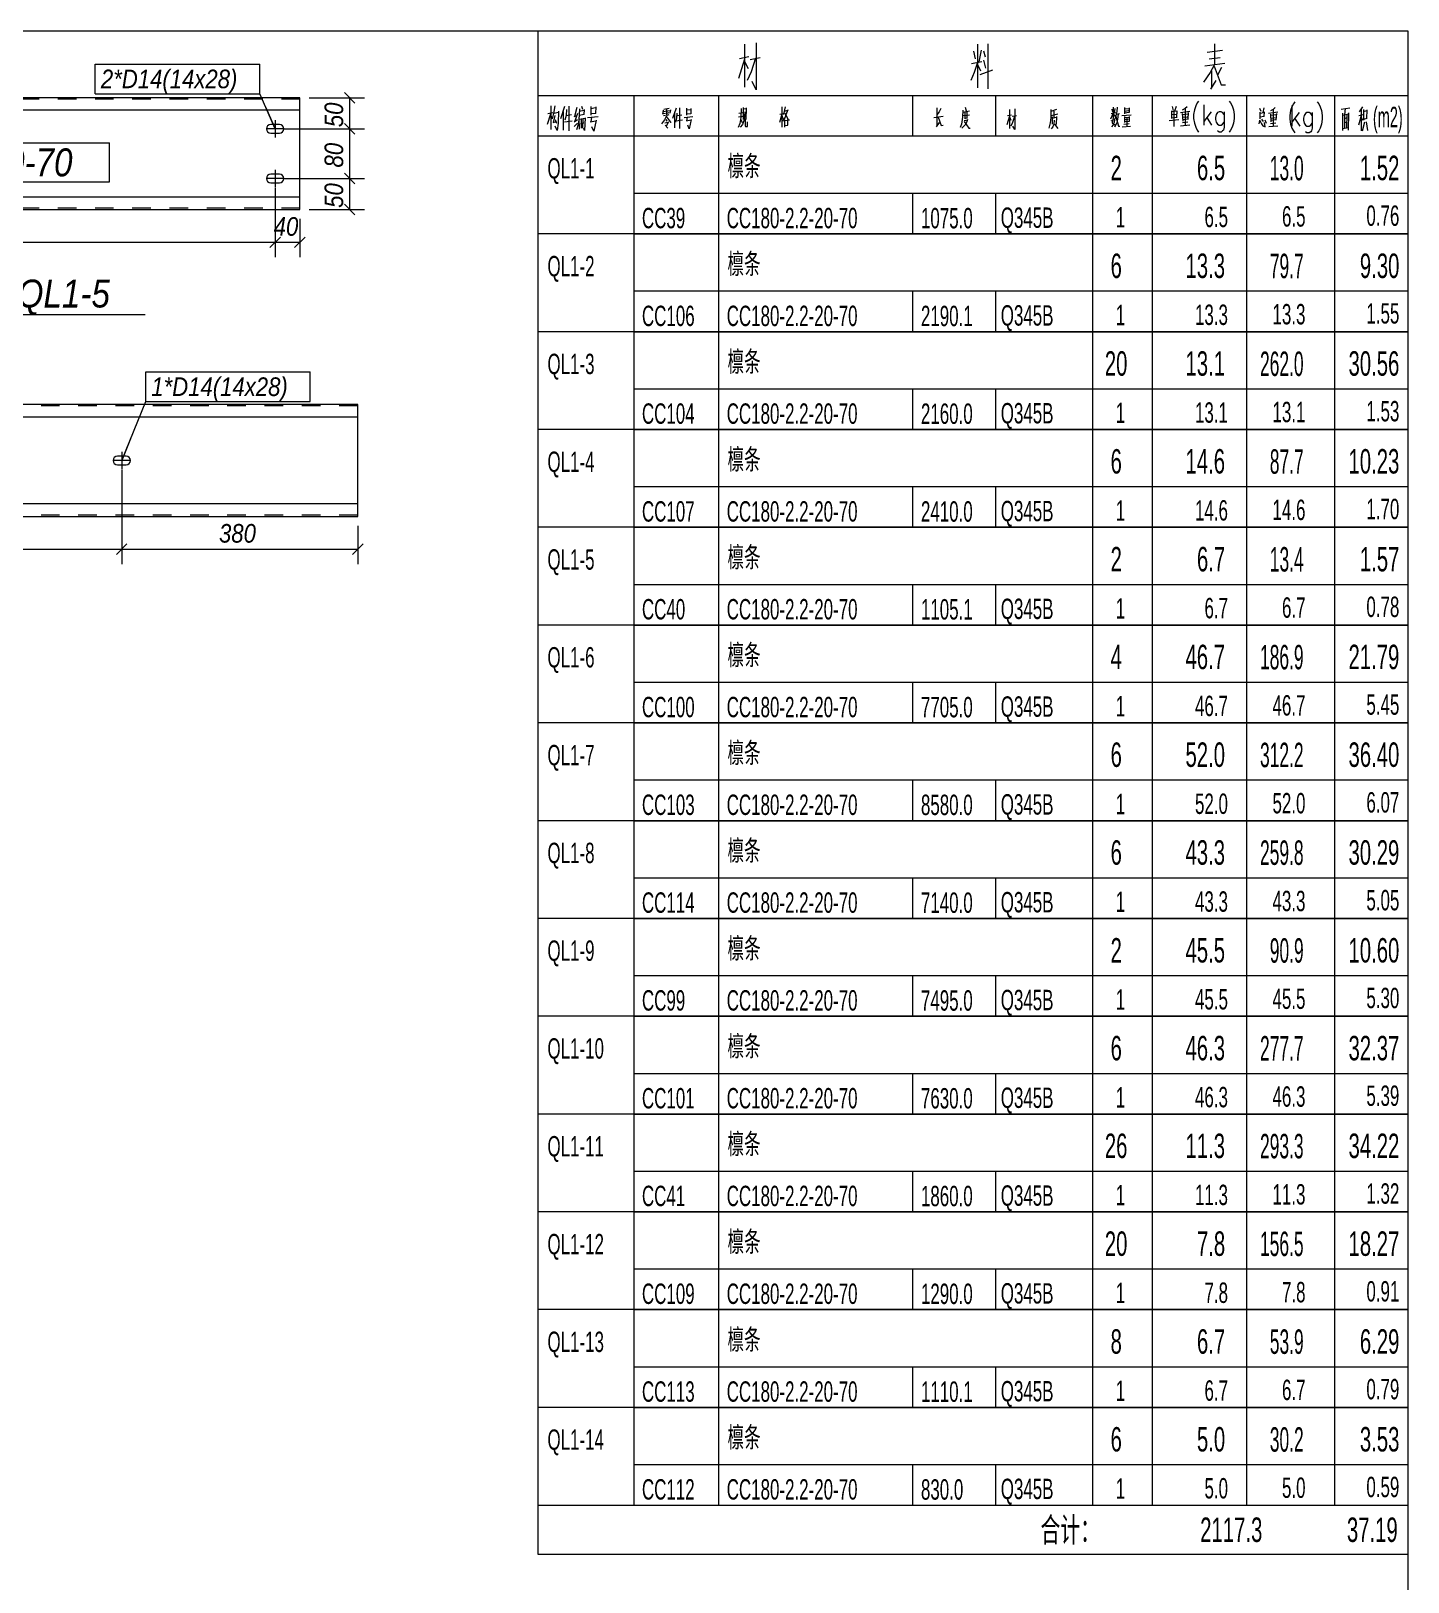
# Model space of a CAD drawing. Header units: millimetres. Extents: x 181 to 4047, y 165 to 2266.
# Drawn here: x 1397.3 to 1545.1, y 773.8 to 940.3 of the extents above; entities that cross this region are included whole.
import ezdxf

# ---------------------------------------------------------------- set-up
doc = ezdxf.new("R2010")
doc.units = ezdxf.units.MM
doc.linetypes.add('XKITLINE00', pattern=[0])
doc.linetypes.add('XKITLINE02', pattern=[4, 2, -2])
for name, color, linetype, lineweight in [('Bolt', 7, 'Continuous', 0), ('BoltMark', 3, 'Continuous', 0), ('DrawingSheet', 5, 'Continuous', 0), ('OtherObjectType', 1, 'Continuous', 0), ('Part', 2, 'Continuous', 0), ('PartMark', 3, 'Continuous', 0), ('Z-DIMENSIONS', 1, 'Continuous', 0)]:
    doc.layers.add(name, color=color, linetype=linetype, lineweight=lineweight)
doc.styles.add('Arial Italic', font='ariali.ttf')
doc.styles.add('宋体', font='arial.ttf')

msp = doc.modelspace()

# ---------------------------------------------------------------- linework, layer by layer
at = {"layer": 'Bolt', "color": 3, "linetype": 'XKITLINE00', "lineweight": 0}
for p, q in [((1423.47, 930.71), (1423.47, 928.85)), ((1422.57, 929.96), (1422.54, 929.78)), ((1422.54, 929.78), (1422.54, 929.78)), ((1422.54, 929.78), (1422.57, 929.6)), ((1424.4, 929.78), (1422.54, 929.78)), ((1422.67, 930.11), (1422.57, 929.96)), ((1422.57, 929.6), (1422.67, 929.45)), ((1422.83, 930.21), (1422.67, 930.11)), ((1422.67, 929.45), (1422.83, 929.35)), ((1423, 930.25), (1422.83, 930.21)), ((1422.83, 929.35), (1423, 929.31)), ((1423.94, 930.25), (1423, 930.25)), ((1423, 929.31), (1423.94, 929.31)), ((1424.12, 930.21), (1423.94, 930.25)), ((1423.94, 929.31), (1424.12, 929.35)), ((1424.27, 930.11), (1424.12, 930.21)), ((1424.12, 929.35), (1424.27, 929.45)), ((1424.37, 929.96), (1424.27, 930.11)), ((1424.27, 929.45), (1424.37, 929.6)), ((1424.4, 929.78), (1424.37, 929.96)), ((1424.37, 929.6), (1424.4, 929.78)), ((1424.4, 929.78), (1424.4, 929.78)), ((1422.57, 924.62), (1422.54, 924.45)), ((1422.54, 924.45), (1422.54, 924.45)), ((1422.54, 924.45), (1422.57, 924.27)), ((1424.4, 924.45), (1422.54, 924.45)), ((1422.67, 924.78), (1422.57, 924.62)), ((1422.57, 924.27), (1422.67, 924.12)), ((1422.83, 924.88), (1422.67, 924.78)), ((1422.67, 924.12), (1422.83, 924.02)), ((1423, 924.91), (1422.83, 924.88)), ((1422.83, 924.02), (1423, 923.98)), ((1423.94, 924.91), (1423, 924.91)), ((1423.47, 925.38), (1423.47, 923.51)), ((1424.12, 924.88), (1423.94, 924.91)), ((1423.94, 923.98), (1424.12, 924.02)), ((1424.27, 924.78), (1424.12, 924.88)), ((1424.12, 924.02), (1424.27, 924.12)), ((1424.37, 924.62), (1424.27, 924.78)), ((1424.27, 924.12), (1424.37, 924.27)), ((1424.4, 924.45), (1424.37, 924.62)), ((1424.37, 924.27), (1424.4, 924.45)), ((1424.4, 924.45), (1424.4, 924.45)), ((1423, 923.98), (1423.94, 923.98)), ((1406.11, 894.35), (1406.07, 894.18)), ((1406.07, 894.18), (1406.07, 894.18)), ((1406.07, 894.18), (1406.11, 894)), ((1407.94, 894.18), (1406.07, 894.18)), ((1406.21, 894.51), (1406.11, 894.35)), ((1406.36, 894.61), (1406.21, 894.51)), ((1406.54, 894.64), (1406.36, 894.61)), ((1407.47, 894.64), (1406.54, 894.64)), ((1407.01, 895.11), (1407.01, 893.24)), ((1407.65, 894.61), (1407.47, 894.64)), ((1407.8, 894.51), (1407.65, 894.61)), ((1407.91, 894.35), (1407.8, 894.51)), ((1407.94, 894.18), (1407.91, 894.35)), ((1407.91, 894), (1407.94, 894.18)), ((1407.94, 894.18), (1407.94, 894.18)), ((1406.11, 894), (1406.21, 893.85)), ((1406.21, 893.85), (1406.36, 893.74)), ((1406.36, 893.74), (1406.54, 893.71)), ((1406.54, 893.71), (1407.47, 893.71)), ((1407.47, 893.71), (1407.65, 893.74)), ((1407.65, 893.74), (1407.8, 893.85)), ((1407.8, 893.85), (1407.91, 894))]:
    msp.add_line(p, q, dxfattribs=at)
at = {"layer": 'BoltMark', "color": 3, "linetype": 'XKITLINE00', "lineweight": 0}
for p, q in [((1404.17, 936.74), (1421.82, 936.74)), ((1404.17, 933.54), (1404.17, 936.74)), ((1421.82, 933.54), (1421.82, 936.74)), ((1404.17, 933.54), (1421.82, 933.54)), ((1423.47, 929.78), (1421.82, 933.54)), ((1422.47, 932.07), (1423.47, 929.78)), ((1409.58, 903.7), (1427.24, 903.7)), ((1409.58, 900.5), (1409.58, 903.7)), ((1427.24, 900.5), (1427.24, 903.7)), ((1407.01, 894.18), (1409.58, 900.5)), ((1409.58, 900.5), (1427.24, 900.5)), ((1407.95, 896.49), (1407.01, 894.18))]:
    msp.add_line(p, q, dxfattribs=at)
at = {"layer": 'DrawingSheet', "color": 5, "linetype": 'XKITLINE00', "lineweight": 0}
for p, q in [((1545.09, 940.28), (1119.35, 940.28)), ((1545.09, 641.39), (1545.09, 940.28))]:
    msp.add_line(p, q, dxfattribs=at)
at = {"layer": 'OtherObjectType', "color": 6, "linetype": 'XKITLINE00', "lineweight": 0}
for p, q in [((1451.66, 940.28), (1451.66, 929)), ((1451.66, 933.37), (1545.09, 933.37)), ((1461.98, 933.37), (1461.98, 929)), ((1471.08, 933.37), (1471.08, 929)), ((1491.9, 933.37), (1491.9, 929)), ((1500.82, 933.37), (1500.82, 929)), ((1511.23, 933.37), (1511.23, 929)), ((1517.62, 933.37), (1517.62, 929)), ((1527.76, 933.37), (1527.76, 929)), ((1537.21, 933.37), (1537.21, 929)), ((1451.66, 929), (1451.66, 922.87)), ((1545.09, 929), (1451.66, 929)), ((1461.98, 929), (1461.98, 922.87)), ((1471.08, 929), (1471.08, 922.87)), ((1511.23, 929), (1511.23, 922.87)), ((1517.62, 929), (1517.62, 922.87)), ((1527.76, 929), (1527.76, 922.87)), ((1537.21, 929), (1537.21, 922.87)), ((1451.66, 922.87), (1451.66, 918.5)), ((1461.98, 922.87), (1461.98, 918.5)), ((1461.98, 922.87), (1545.09, 922.87)), ((1471.08, 922.87), (1471.08, 918.5)), ((1491.9, 922.87), (1491.9, 918.5)), ((1500.82, 922.87), (1500.82, 918.5)), ((1511.23, 922.87), (1511.23, 918.5)), ((1517.62, 922.87), (1517.62, 918.5)), ((1527.76, 922.87), (1527.76, 918.5)), ((1537.21, 922.87), (1537.21, 918.5)), ((1451.66, 918.5), (1451.66, 912.38)), ((1545.09, 918.5), (1451.66, 918.5)), ((1461.98, 918.5), (1545.09, 918.5)), ((1461.98, 918.5), (1461.98, 912.38)), ((1471.08, 918.5), (1471.08, 912.38)), ((1511.23, 918.5), (1511.23, 912.38)), ((1517.62, 918.5), (1517.62, 912.38)), ((1527.76, 918.5), (1527.76, 912.38)), ((1537.21, 918.5), (1537.21, 912.38)), ((1451.66, 912.38), (1451.66, 908)), ((1461.98, 912.38), (1461.98, 908)), ((1461.98, 912.38), (1545.09, 912.38)), ((1471.08, 912.38), (1471.08, 908)), ((1491.9, 912.38), (1491.9, 908)), ((1500.82, 912.38), (1500.82, 908)), ((1511.23, 912.38), (1511.23, 908)), ((1517.62, 912.38), (1517.62, 908)), ((1527.76, 912.38), (1527.76, 908)), ((1537.21, 912.38), (1537.21, 908)), ((1377.96, 909.85), (1409.53, 909.85)), ((1451.66, 908), (1451.66, 901.88)), ((1545.09, 908), (1451.66, 908)), ((1461.98, 908), (1545.09, 908)), ((1461.98, 908), (1461.98, 901.88)), ((1471.08, 908), (1471.08, 901.88)), ((1511.23, 908), (1511.23, 901.88)), ((1517.62, 908), (1517.62, 901.88)), ((1527.76, 908), (1527.76, 901.88)), ((1537.21, 908), (1537.21, 901.88)), ((1451.66, 901.88), (1451.66, 897.5)), ((1461.98, 901.88), (1461.98, 897.5)), ((1461.98, 901.88), (1545.09, 901.88)), ((1471.08, 901.88), (1471.08, 897.5)), ((1491.9, 901.88), (1491.9, 897.5)), ((1500.82, 901.88), (1500.82, 897.5)), ((1511.23, 901.88), (1511.23, 897.5)), ((1517.62, 901.88), (1517.62, 897.5)), ((1527.76, 901.88), (1527.76, 897.5)), ((1537.21, 901.88), (1537.21, 897.5)), ((1451.66, 897.5), (1451.66, 891.38)), ((1545.09, 897.5), (1451.66, 897.5)), ((1461.98, 897.5), (1545.09, 897.5)), ((1461.98, 897.5), (1461.98, 891.38)), ((1471.08, 897.5), (1471.08, 891.38)), ((1511.23, 897.5), (1511.23, 891.38)), ((1517.62, 897.5), (1517.62, 891.38)), ((1527.76, 897.5), (1527.76, 891.38)), ((1537.21, 897.5), (1537.21, 891.38)), ((1451.66, 891.38), (1451.66, 887.01)), ((1461.98, 891.38), (1461.98, 887.01)), ((1461.98, 891.38), (1545.09, 891.38)), ((1471.08, 891.38), (1471.08, 887.01)), ((1491.9, 891.38), (1491.9, 887.01)), ((1500.82, 891.38), (1500.82, 887.01)), ((1511.23, 891.38), (1511.23, 887.01)), ((1517.62, 891.38), (1517.62, 887.01)), ((1527.76, 891.38), (1527.76, 887.01)), ((1537.21, 891.38), (1537.21, 887.01)), ((1451.66, 887.01), (1451.66, 880.88)), ((1545.09, 887.01), (1451.66, 887.01)), ((1461.98, 887.01), (1545.09, 887.01)), ((1461.98, 887.01), (1461.98, 880.88)), ((1471.08, 887.01), (1471.08, 880.88)), ((1511.23, 887.01), (1511.23, 880.88)), ((1517.62, 887.01), (1517.62, 880.88)), ((1527.76, 887.01), (1527.76, 880.88)), ((1537.21, 887.01), (1537.21, 880.88)), ((1451.66, 880.88), (1451.66, 876.51)), ((1461.98, 880.88), (1461.98, 876.51)), ((1461.98, 880.88), (1545.09, 880.88)), ((1471.08, 880.88), (1471.08, 876.51)), ((1491.9, 880.88), (1491.9, 876.51)), ((1500.82, 880.88), (1500.82, 876.51)), ((1511.23, 880.88), (1511.23, 876.51)), ((1517.62, 880.88), (1517.62, 876.51)), ((1527.76, 880.88), (1527.76, 876.51)), ((1537.21, 880.88), (1537.21, 876.51)), ((1451.66, 876.51), (1451.66, 870.38)), ((1545.09, 876.51), (1451.66, 876.51)), ((1461.98, 876.51), (1545.09, 876.51)), ((1461.98, 876.51), (1461.98, 870.38)), ((1471.08, 876.51), (1471.08, 870.38)), ((1511.23, 876.51), (1511.23, 870.38)), ((1517.62, 876.51), (1517.62, 870.38)), ((1527.76, 876.51), (1527.76, 870.38)), ((1537.21, 876.51), (1537.21, 870.38)), ((1451.66, 870.38), (1451.66, 866.01)), ((1461.98, 870.38), (1461.98, 866.01)), ((1461.98, 870.38), (1545.09, 870.38)), ((1471.08, 870.38), (1471.08, 866.01)), ((1491.9, 870.38), (1491.9, 866.01)), ((1500.82, 870.38), (1500.82, 866.01)), ((1511.23, 870.38), (1511.23, 866.01)), ((1517.62, 870.38), (1517.62, 866.01)), ((1527.76, 870.38), (1527.76, 866.01)), ((1537.21, 870.38), (1537.21, 866.01)), ((1451.66, 866.01), (1451.66, 859.89)), ((1545.09, 866.01), (1451.66, 866.01)), ((1461.98, 866.01), (1545.09, 866.01)), ((1461.98, 866.01), (1461.98, 859.89)), ((1471.08, 866.01), (1471.08, 859.89)), ((1511.23, 866.01), (1511.23, 859.89)), ((1517.62, 866.01), (1517.62, 859.89)), ((1527.76, 866.01), (1527.76, 859.89)), ((1537.21, 866.01), (1537.21, 859.89)), ((1451.66, 859.89), (1451.66, 855.51)), ((1461.98, 859.89), (1461.98, 855.51)), ((1461.98, 859.89), (1545.09, 859.89)), ((1471.08, 859.89), (1471.08, 855.51)), ((1491.9, 859.89), (1491.9, 855.51)), ((1500.82, 859.89), (1500.82, 855.51)), ((1511.23, 859.89), (1511.23, 855.51)), ((1517.62, 859.89), (1517.62, 855.51)), ((1527.76, 859.89), (1527.76, 855.51)), ((1537.21, 859.89), (1537.21, 855.51)), ((1451.66, 855.51), (1451.66, 849.39)), ((1545.09, 855.51), (1451.66, 855.51)), ((1461.98, 855.51), (1545.09, 855.51)), ((1461.98, 855.51), (1461.98, 849.39)), ((1471.08, 855.51), (1471.08, 849.39)), ((1511.23, 855.51), (1511.23, 849.39)), ((1517.62, 855.51), (1517.62, 849.39)), ((1527.76, 855.51), (1527.76, 849.39)), ((1537.21, 855.51), (1537.21, 849.39)), ((1451.66, 849.39), (1451.66, 845.02)), ((1461.98, 849.39), (1461.98, 845.02)), ((1461.98, 849.39), (1545.09, 849.39)), ((1471.08, 849.39), (1471.08, 845.02)), ((1491.9, 849.39), (1491.9, 845.02)), ((1500.82, 849.39), (1500.82, 845.02)), ((1511.23, 849.39), (1511.23, 845.02)), ((1517.62, 849.39), (1517.62, 845.02)), ((1527.76, 849.39), (1527.76, 845.02)), ((1537.21, 849.39), (1537.21, 845.02)), ((1451.66, 845.02), (1451.66, 838.89)), ((1545.09, 845.02), (1451.66, 845.02)), ((1461.98, 845.02), (1545.09, 845.02)), ((1461.98, 845.02), (1461.98, 838.89)), ((1471.08, 845.02), (1471.08, 838.89)), ((1511.23, 845.02), (1511.23, 838.89)), ((1517.62, 845.02), (1517.62, 838.89)), ((1527.76, 845.02), (1527.76, 838.89)), ((1537.21, 845.02), (1537.21, 838.89)), ((1451.66, 838.89), (1451.66, 834.52)), ((1461.98, 838.89), (1461.98, 834.52)), ((1461.98, 838.89), (1545.09, 838.89)), ((1471.08, 838.89), (1471.08, 834.52)), ((1491.9, 838.89), (1491.9, 834.52)), ((1500.82, 838.89), (1500.82, 834.52)), ((1511.23, 838.89), (1511.23, 834.52)), ((1517.62, 838.89), (1517.62, 834.52)), ((1527.76, 838.89), (1527.76, 834.52)), ((1537.21, 838.89), (1537.21, 834.52)), ((1451.66, 834.52), (1451.66, 828.39)), ((1545.09, 834.52), (1451.66, 834.52)), ((1461.98, 834.52), (1545.09, 834.52)), ((1461.98, 834.52), (1461.98, 828.39)), ((1471.08, 834.52), (1471.08, 828.39)), ((1511.23, 834.52), (1511.23, 828.39)), ((1517.62, 834.52), (1517.62, 828.39)), ((1527.76, 834.52), (1527.76, 828.39)), ((1537.21, 834.52), (1537.21, 828.39)), ((1451.66, 828.39), (1451.66, 824.02)), ((1461.98, 828.39), (1461.98, 824.02)), ((1461.98, 828.39), (1545.09, 828.39)), ((1471.08, 828.39), (1471.08, 824.02)), ((1491.9, 828.39), (1491.9, 824.02)), ((1500.82, 828.39), (1500.82, 824.02)), ((1511.23, 828.39), (1511.23, 824.02)), ((1517.62, 828.39), (1517.62, 824.02)), ((1527.76, 828.39), (1527.76, 824.02)), ((1537.21, 828.39), (1537.21, 824.02)), ((1451.66, 824.02), (1451.66, 817.9)), ((1545.09, 824.02), (1451.66, 824.02)), ((1461.98, 824.02), (1545.09, 824.02)), ((1461.98, 824.02), (1461.98, 817.9)), ((1471.08, 824.02), (1471.08, 817.9)), ((1511.23, 824.02), (1511.23, 817.9)), ((1517.62, 824.02), (1517.62, 817.9)), ((1527.76, 824.02), (1527.76, 817.9)), ((1537.21, 824.02), (1537.21, 817.9)), ((1451.66, 817.9), (1451.66, 813.52)), ((1461.98, 817.9), (1461.98, 813.52)), ((1461.98, 817.9), (1545.09, 817.9)), ((1471.08, 817.9), (1471.08, 813.52)), ((1491.9, 817.9), (1491.9, 813.52)), ((1500.82, 817.9), (1500.82, 813.52)), ((1511.23, 817.9), (1511.23, 813.52)), ((1517.62, 817.9), (1517.62, 813.52)), ((1527.76, 817.9), (1527.76, 813.52)), ((1537.21, 817.9), (1537.21, 813.52)), ((1451.66, 813.52), (1451.66, 807.4)), ((1545.09, 813.52), (1451.66, 813.52)), ((1461.98, 813.52), (1545.09, 813.52)), ((1461.98, 813.52), (1461.98, 807.4)), ((1471.08, 813.52), (1471.08, 807.4)), ((1511.23, 813.52), (1511.23, 807.4)), ((1517.62, 813.52), (1517.62, 807.4)), ((1527.76, 813.52), (1527.76, 807.4)), ((1537.21, 813.52), (1537.21, 807.4)), ((1451.66, 807.4), (1451.66, 803.03)), ((1461.98, 807.4), (1461.98, 803.03)), ((1461.98, 807.4), (1545.09, 807.4)), ((1471.08, 807.4), (1471.08, 803.03)), ((1491.9, 807.4), (1491.9, 803.03)), ((1500.82, 807.4), (1500.82, 803.03)), ((1511.23, 807.4), (1511.23, 803.03)), ((1517.62, 807.4), (1517.62, 803.03)), ((1527.76, 807.4), (1527.76, 803.03)), ((1537.21, 807.4), (1537.21, 803.03)), ((1451.66, 803.03), (1451.66, 796.9)), ((1545.09, 803.03), (1451.66, 803.03)), ((1461.98, 803.03), (1545.09, 803.03)), ((1461.98, 803.03), (1461.98, 796.9)), ((1471.08, 803.03), (1471.08, 796.9)), ((1511.23, 803.03), (1511.23, 796.9)), ((1517.62, 803.03), (1517.62, 796.9)), ((1527.76, 803.03), (1527.76, 796.9)), ((1537.21, 803.03), (1537.21, 796.9)), ((1451.66, 796.9), (1451.66, 792.53)), ((1461.98, 796.9), (1461.98, 792.53)), ((1461.98, 796.9), (1545.09, 796.9)), ((1471.08, 796.9), (1471.08, 792.53)), ((1491.9, 796.9), (1491.9, 792.53)), ((1500.82, 796.9), (1500.82, 792.53)), ((1511.23, 796.9), (1511.23, 792.53)), ((1517.62, 796.9), (1517.62, 792.53)), ((1527.76, 796.9), (1527.76, 792.53)), ((1537.21, 796.9), (1537.21, 792.53)), ((1451.66, 792.53), (1451.66, 786.4)), ((1545.09, 792.53), (1451.66, 792.53)), ((1461.98, 792.53), (1545.09, 792.53)), ((1461.98, 792.53), (1461.98, 786.4)), ((1471.08, 792.53), (1471.08, 786.4)), ((1511.23, 792.53), (1511.23, 786.4)), ((1517.62, 792.53), (1517.62, 786.4)), ((1527.76, 792.53), (1527.76, 786.4)), ((1537.21, 792.53), (1537.21, 786.4)), ((1451.66, 786.4), (1451.66, 782.03)), ((1461.98, 786.4), (1461.98, 782.03)), ((1461.98, 786.4), (1545.09, 786.4)), ((1471.08, 786.4), (1471.08, 782.03)), ((1491.9, 786.4), (1491.9, 782.03)), ((1500.82, 786.4), (1500.82, 782.03)), ((1511.23, 786.4), (1511.23, 782.03)), ((1517.62, 786.4), (1517.62, 782.03)), ((1527.76, 786.4), (1527.76, 782.03)), ((1537.21, 786.4), (1537.21, 782.03)), ((1451.66, 782.03), (1451.66, 776.78)), ((1451.66, 782.03), (1545.09, 782.03)), ((1461.98, 782.03), (1545.09, 782.03)), ((1451.66, 776.78), (1545.09, 776.78))]:
    msp.add_line(p, q, dxfattribs=at)
at = {"layer": 'OtherObjectType', "color": 2, "linetype": 'XKITLINE00', "lineweight": 0}
for p, q in [((1475.13, 939.02), (1475.13, 933.98)), ((1474.34, 937.52), (1473.33, 937.28)), ((1473.9, 934.26), (1473.9, 938.87)), ((1474.47, 937.24), (1475.53, 937.45)), ((1475.04, 937.35), (1474.56, 935.89)), ((1498.45, 938.11), (1498.62, 937.28)), ((1498.89, 938.87), (1498.89, 934.19)), ((1499.25, 938.22), (1499.02, 936.97)), ((1499.5, 938.15), (1499.7, 937.52)), ((1500.03, 934.09), (1500.03, 938.91)), ((1523.54, 938), (1525.17, 938.22)), ((1523.76, 937.28), (1524.94, 937.45)), ((1524.33, 938.91), (1524.33, 936.69)), ((1473.26, 935.23), (1473.9, 937.28)), ((1474.28, 936.21), (1473.9, 936.97)), ((1474.56, 935.89), (1474.15, 934.96)), ((1498.53, 935.82), (1498.15, 934.96)), ((1498.23, 936.8), (1499.34, 937.01)), ((1498.89, 936.9), (1498.53, 935.82)), ((1498.89, 936.69), (1499.21, 935.99)), ((1499.17, 935.61), (1500.52, 936.1)), ((1499.5, 937.14), (1499.74, 936.31)), ((1523.84, 935.82), (1523.14, 934.79)), ((1525.43, 936.8), (1523.27, 936.52)), ((1524.28, 936.63), (1523.84, 935.82)), ((1524.01, 935.99), (1524.01, 934.15)), ((1524.28, 936.52), (1525.03, 934.51)), ((1525.05, 936.37), (1524.64, 935.55)), ((1475.13, 933.98), (1474.68, 934.85)), ((1523.92, 934.03), (1524.5, 934.96)), ((1525.03, 934.51), (1525.51, 934.51))]:
    msp.add_line(p, q, dxfattribs=at)
at = {"layer": 'OtherObjectType', "color": 4, "linetype": 'XKITLINE00', "lineweight": 0}
for p, q in [((1522.46, 932.57), (1522.3, 932.24)), ((1522.61, 932.76), (1522.46, 932.57)), ((1523.16, 932.35), (1523.16, 930.17)), ((1525.89, 932.76), (1526.04, 932.57)), ((1526.04, 932.57), (1526.2, 932.24)), ((1532.79, 932.48), (1532.62, 932.15)), ((1532.95, 932.68), (1532.79, 932.48)), ((1535.34, 932.68), (1535.5, 932.48)), ((1535.5, 932.48), (1535.65, 932.15)), ((1452.71, 930.28), (1453.06, 931.38)), ((1453.3, 931.5), (1452.75, 931.38)), ((1453.06, 932.24), (1453.06, 929.7)), ((1453.06, 931.14), (1453.23, 930.92)), ((1453.26, 930.86), (1453.4, 931.44)), ((1453.36, 930.45), (1453.55, 931.2)), ((1453.4, 931.44), (1453.54, 932.24)), ((1453.4, 931.47), (1453.91, 931.58)), ((1453.72, 930.34), (1453.58, 930.73)), ((1453.91, 931.69), (1453.84, 930.4)), ((1454.55, 932.19), (1454.1, 930.86)), ((1454.39, 931.64), (1454.39, 929.63)), ((1454.71, 931.23), (1454.57, 930.71)), ((1454.77, 931.84), (1454.71, 931.23)), ((1454.72, 931.23), (1455.29, 931.31)), ((1454.99, 932.22), (1454.99, 929.55)), ((1455.57, 931.09), (1455.85, 931.23)), ((1455.94, 930.73), (1455.57, 930.51)), ((1455.85, 932.08), (1455.61, 931.12)), ((1455.94, 931.44), (1455.61, 930.54)), ((1456.09, 930.73), (1456.01, 930.23)), ((1456.14, 931.93), (1456.09, 930.73)), ((1456.66, 931.31), (1456.11, 931.23)), ((1456.14, 929.73), (1456.11, 930.97)), ((1456.14, 931.69), (1456.63, 931.78)), ((1456.14, 930.83), (1456.71, 930.92)), ((1456.33, 930.83), (1456.33, 929.87)), ((1456.35, 932.22), (1456.47, 931.88)), ((1456.5, 929.87), (1456.53, 930.89)), ((1456.66, 931.84), (1456.61, 931.31)), ((1456.74, 930.97), (1456.7, 929.61)), ((1457.02, 931), (1458.15, 931.12)), ((1457.35, 932.19), (1457.35, 931.26)), ((1457.35, 931.96), (1457.87, 932.06)), ((1457.91, 931.44), (1457.35, 931.38)), ((1457.43, 931.03), (1457.35, 930.54)), ((1457.93, 930.71), (1457.67, 929.52)), ((1457.91, 932.13), (1457.87, 931.44)), ((1465.26, 930.73), (1464.95, 930.33)), ((1465.12, 931.79), (1465.05, 931.34)), ((1465.11, 931.65), (1465.88, 931.76)), ((1465.18, 931.42), (1465.38, 931.48)), ((1465.18, 931.21), (1465.38, 931.25)), ((1465.19, 931.89), (1465.77, 931.99)), ((1465.5, 931.17), (1465.26, 930.73)), ((1465.4, 930.8), (1465.52, 930.59)), ((1465.48, 931.91), (1465.48, 931.24)), ((1465.48, 931.08), (1465.91, 930.49)), ((1465.57, 931.48), (1465.77, 931.52)), ((1465.57, 931.25), (1465.77, 931.31)), ((1465.9, 931.83), (1465.83, 931.48)), ((1466.51, 932), (1466.14, 930.9)), ((1466.36, 931.55), (1466.36, 929.88)), ((1466.55, 930.95), (1466.45, 930.51)), ((1466.49, 930.63), (1467.2, 930.73)), ((1466.6, 931.45), (1466.55, 930.95)), ((1466.66, 931.21), (1467.13, 931.28)), ((1466.87, 932.03), (1466.87, 929.81)), ((1467.38, 931.01), (1468.31, 931.11)), ((1468.11, 930.7), (1467.62, 930.6)), ((1467.65, 932), (1467.65, 931.24)), ((1467.65, 931.82), (1468.1, 931.86)), ((1468.11, 931.38), (1467.65, 931.34)), ((1467.72, 931.04), (1467.65, 930.63)), ((1468.14, 930.77), (1467.92, 929.78)), ((1468.11, 931.96), (1468.09, 931.38)), ((1473.66, 931.12), (1473.2, 931.03)), ((1473.25, 931.45), (1473.63, 931.53)), ((1473.46, 931.01), (1473.35, 930.37)), ((1473.43, 930.86), (1473.61, 930.45)), ((1473.5, 931.95), (1473.46, 931.01)), ((1473.81, 930.73), (1473.63, 930.23)), ((1473.73, 932.06), (1473.73, 930.78)), ((1474.08, 931.93), (1473.73, 931.89)), ((1473.91, 931.61), (1473.81, 930.73)), ((1473.92, 930.9), (1473.92, 930.13)), ((1474.05, 930.78), (1474.08, 932.03)), ((1477.86, 931.34), (1477.61, 930.47)), ((1477.65, 931.34), (1478.02, 931.44)), ((1477.86, 932.13), (1477.86, 929.99)), ((1477.86, 932.06), (1477.86, 929.96)), ((1477.86, 931.2), (1477.99, 930.9)), ((1478.21, 931.05), (1477.95, 930.61)), ((1478.24, 932.13), (1478.06, 931.31)), ((1478.16, 931.69), (1478.5, 931.78)), ((1478.17, 930.76), (1478.17, 929.96)), ((1478.17, 930.66), (1478.48, 930.71)), ((1478.19, 931.51), (1478.55, 930.76)), ((1478.31, 931.29), (1478.21, 931.05)), ((1478.52, 931.82), (1478.31, 931.29)), ((1478.48, 930.78), (1478.47, 930.18)), ((1478.55, 930.76), (1478.69, 930.76)), ((1494.17, 931), (1495.17, 931.14)), ((1494.5, 932.02), (1494.5, 930.08)), ((1494.75, 931.61), (1494.5, 931.27)), ((1494.64, 931.04), (1494.98, 930.15)), ((1494.92, 931.96), (1494.75, 931.61)), ((1497.28, 931.03), (1497.16, 930.29)), ((1497.3, 931.78), (1497.28, 931.03)), ((1497.3, 931.58), (1498.02, 931.71)), ((1497.32, 931.2), (1498.02, 931.28)), ((1497.45, 930.69), (1497.81, 930.76)), ((1497.5, 931.58), (1497.5, 930.86)), ((1497.5, 930.93), (1497.8, 930.97)), ((1497.56, 932.12), (1497.64, 931.72)), ((1497.74, 930.49), (1497.83, 930.83)), ((1497.76, 930.97), (1497.77, 931.61)), ((1502.04, 930.25), (1502.34, 931.16)), ((1502.54, 931.26), (1502.09, 931.16)), ((1502.34, 929.81), (1502.34, 931.87)), ((1502.5, 930.68), (1502.34, 931.02)), ((1502.58, 931.14), (1503.06, 931.23)), ((1502.84, 931.1), (1502.62, 930.46)), ((1502.88, 931.94), (1502.88, 929.7)), ((1506.73, 930.99), (1506.67, 930.42)), ((1506.74, 931.87), (1506.73, 930.99)), ((1507.36, 931.84), (1506.74, 931.63)), ((1506.79, 931.23), (1507.51, 931.4)), ((1506.9, 931.07), (1506.9, 930.27)), ((1507.32, 930.99), (1506.9, 930.9)), ((1507.12, 930.71), (1507.07, 930.27)), ((1507.1, 930.95), (1507.11, 931.67)), ((1507.35, 931.12), (1507.32, 930.25)), ((1513.45, 931.45), (1513.15, 930.81)), ((1513.21, 931.43), (1513.73, 931.53)), ((1513.21, 930.65), (1513.58, 930.78)), ((1513.28, 931.91), (1513.37, 931.57)), ((1513.44, 930.95), (1513.32, 930.44)), ((1513.45, 932.1), (1513.45, 930.99)), ((1513.45, 931.4), (1513.66, 931.09)), ((1513.61, 930.92), (1513.54, 930.49)), ((1513.63, 931.98), (1513.56, 931.5)), ((1513.76, 931.36), (1513.66, 930.9)), ((1513.71, 931.09), (1514, 930.06)), ((1513.82, 931.65), (1513.76, 931.36)), ((1513.76, 931.36), (1514.11, 931.43)), ((1513.9, 930.78), (1513.8, 930.34)), ((1513.86, 932.1), (1513.82, 931.65)), ((1513.96, 931.4), (1513.9, 930.78)), ((1514.35, 931.21), (1515.36, 931.29)), ((1514.64, 931.12), (1514.64, 930.47)), ((1514.64, 930.99), (1515.16, 931.05)), ((1514.65, 932.08), (1514.65, 931.38)), ((1514.65, 931.93), (1515.16, 931.98)), ((1514.65, 931.69), (1515.09, 931.74)), ((1515.16, 931.53), (1514.65, 931.48)), ((1514.71, 930.78), (1515.06, 930.81)), ((1514.89, 931.02), (1514.89, 930.06)), ((1515.17, 932.03), (1515.14, 931.53)), ((1515.17, 931.12), (1515.14, 930.58)), ((1519.45, 930.68), (1520.47, 930.79)), ((1519.71, 931.73), (1519.71, 930.89)), ((1520.26, 931.69), (1519.71, 931.61)), ((1519.71, 930.96), (1520.29, 931.03)), ((1519.76, 932.17), (1519.89, 931.76)), ((1519.78, 931.32), (1520.19, 931.37)), ((1519.99, 930.04), (1519.99, 931.64)), ((1520.19, 932.19), (1520.03, 931.69)), ((1520.27, 931.73), (1520.23, 931.03)), ((1520.65, 931.54), (1521.67, 931.69)), ((1521.17, 931.95), (1520.85, 931.8)), ((1520.86, 931.42), (1520.91, 930.61)), ((1520.89, 931.32), (1521.47, 931.4)), ((1521.51, 930.82), (1520.91, 930.75)), ((1520.94, 931.03), (1521.37, 931.08)), ((1521.39, 932.14), (1521.17, 931.95)), ((1521.17, 931.95), (1521.17, 930.14)), ((1521.5, 931.52), (1521.44, 930.85)), ((1522.15, 931.83), (1522.06, 931.31)), ((1522.06, 931.31), (1522.06, 930.9)), ((1522.06, 930.9), (1522.15, 930.38)), ((1522.3, 932.24), (1522.15, 931.83)), ((1523.94, 931.62), (1523.16, 930.58)), ((1523.48, 931), (1524.01, 930.17)), ((1524.49, 931.31), (1524.41, 931)), ((1524.41, 931), (1524.41, 930.79)), ((1524.41, 930.79), (1524.49, 930.48)), ((1524.65, 931.52), (1524.49, 931.31)), ((1524.8, 931.62), (1524.65, 931.52)), ((1525.03, 931.62), (1524.8, 931.62)), ((1525.18, 931.52), (1525.03, 931.62)), ((1525.34, 931.31), (1525.18, 931.52)), ((1525.34, 931.62), (1525.34, 929.96)), ((1526.2, 932.24), (1526.35, 931.83)), ((1526.35, 931.83), (1526.44, 931.31)), ((1526.44, 930.9), (1526.35, 930.38)), ((1526.44, 931.31), (1526.44, 930.9)), ((1529.16, 932.01), (1529.3, 931.67)), ((1529.16, 930.73), (1529.35, 930.32)), ((1529.18, 931.58), (1529.18, 930.87)), ((1529.18, 931.48), (1529.66, 931.55)), ((1529.63, 931.1), (1529.18, 931.03)), ((1529.36, 930.83), (1529.53, 930.56)), ((1529.62, 932.03), (1529.5, 931.55)), ((1529.66, 931.6), (1529.62, 931.1)), ((1529.71, 930.73), (1529.87, 930.39)), ((1530.11, 931.45), (1531.11, 931.6)), ((1530.63, 931.86), (1530.31, 931.72)), ((1530.32, 931.34), (1530.36, 930.52)), ((1530.33, 931.24), (1530.91, 931.31)), ((1530.97, 930.73), (1530.36, 930.66)), ((1530.39, 930.94), (1530.83, 931)), ((1530.84, 932.06), (1530.63, 931.86)), ((1530.63, 931.86), (1530.63, 930.05)), ((1530.96, 931.43), (1530.9, 930.76)), ((1532.47, 931.75), (1532.4, 931.22)), ((1532.4, 931.22), (1532.4, 930.81)), ((1532.4, 930.81), (1532.47, 930.29)), ((1532.62, 932.15), (1532.47, 931.75)), ((1532.61, 932.27), (1532.61, 930.08)), ((1533.4, 931.53), (1532.61, 930.49)), ((1532.92, 930.91), (1533.47, 930.08)), ((1533.93, 931.22), (1533.86, 930.91)), ((1533.86, 930.91), (1533.86, 930.7)), ((1533.86, 930.7), (1533.93, 930.39)), ((1534.09, 931.43), (1533.93, 931.22)), ((1534.24, 931.53), (1534.09, 931.43)), ((1534.48, 931.53), (1534.24, 931.53)), ((1534.64, 931.43), (1534.48, 931.53)), ((1534.79, 931.22), (1534.64, 931.43)), ((1534.79, 931.53), (1534.79, 929.87)), ((1535.65, 932.15), (1535.81, 931.75)), ((1535.81, 931.75), (1535.88, 931.22)), ((1535.88, 930.81), (1535.81, 930.29)), ((1535.88, 931.22), (1535.88, 930.81)), ((1538.85, 932.01), (1537.91, 931.87)), ((1538.04, 931.48), (1538.06, 929.61)), ((1538.73, 931.34), (1538.04, 931.23)), ((1538.26, 931.26), (1538.26, 929.89)), ((1538.44, 930.92), (1538.26, 930.86)), ((1538.31, 931.29), (1538.39, 931.96)), ((1538.51, 931.29), (1538.49, 929.92)), ((1538.69, 929.64), (1538.75, 931.5)), ((1539.81, 931.2), (1540.24, 931.31)), ((1540.2, 932.15), (1539.86, 931.62)), ((1540.06, 931.2), (1539.93, 930.67)), ((1540.06, 931.84), (1540.06, 929.55)), ((1540.06, 931.04), (1540.22, 930.7)), ((1540.32, 931.87), (1540.32, 930.7)), ((1540.32, 931.65), (1540.65, 931.75)), ((1540.65, 930.89), (1540.32, 930.8)), ((1540.67, 931.81), (1540.63, 930.89)), ((1453.64, 930.54), (1453.3, 930.42)), ((1453.75, 929.61), (1453.54, 930.07)), ((1453.84, 930.4), (1453.75, 929.61)), ((1454.53, 930.54), (1455.37, 930.65)), ((1455.57, 930.02), (1455.94, 930.4)), ((1456.01, 930.23), (1455.81, 929.68)), ((1456.26, 930.37), (1456.61, 930.42)), ((1456.7, 929.61), (1456.61, 929.85)), ((1457.91, 930.62), (1457.31, 930.51)), ((1457.67, 929.52), (1457.48, 929.99)), ((1465.32, 930.42), (1465.66, 930.49)), ((1465.33, 930.19), (1465.63, 929.85)), ((1465.7, 930.53), (1465.46, 930.05)), ((1465.91, 930.49), (1465.98, 930.49)), ((1467.92, 929.78), (1467.76, 930.16)), ((1473.35, 930.37), (1473.18, 929.93)), ((1473.63, 930.23), (1473.4, 929.96)), ((1473.92, 930.13), (1473.98, 930.03)), ((1473.98, 930.03), (1474.19, 930.03)), ((1474.19, 930.03), (1474.18, 930.54)), ((1478.17, 930.13), (1478.5, 930.18)), ((1494.75, 930.45), (1494.44, 930.01)), ((1494.98, 930.15), (1495.17, 930.18)), ((1497.16, 930.29), (1497.02, 929.91)), ((1497.18, 929.87), (1497.63, 930.28)), ((1497.45, 930.56), (1497.95, 929.87)), ((1497.63, 930.28), (1497.74, 930.49)), ((1497.95, 929.87), (1498.07, 929.87)), ((1502.62, 930.46), (1502.44, 930.05)), ((1502.88, 929.7), (1502.68, 930.08)), ((1506.67, 930.42), (1506.53, 929.84)), ((1506.97, 929.98), (1506.77, 929.77)), ((1507.07, 930.27), (1506.97, 929.98)), ((1507.15, 930.27), (1507.48, 929.8)), ((1513.42, 930.2), (1513.25, 930)), ((1513.32, 930.44), (1513.63, 930.2)), ((1513.54, 930.49), (1513.42, 930.2)), ((1513.8, 930.34), (1513.58, 929.96)), ((1514, 930.06), (1514.16, 930.06)), ((1514.41, 930), (1515.29, 930.07)), ((1514.58, 930.3), (1515.16, 930.34)), ((1515.16, 930.58), (1514.64, 930.54)), ((1521.67, 930.17), (1520.68, 930.07)), ((1521.44, 930.48), (1520.89, 930.41)), ((1522.15, 930.38), (1522.3, 929.96)), ((1522.3, 929.96), (1522.46, 929.65)), ((1522.46, 929.65), (1522.61, 929.43)), ((1524.49, 930.48), (1524.65, 930.27)), ((1524.65, 930.27), (1524.8, 930.17)), ((1524.8, 929.43), (1524.65, 929.55)), ((1524.8, 930.17), (1525.03, 930.17)), ((1525.03, 929.43), (1524.8, 929.43)), ((1525.03, 930.17), (1525.18, 930.27)), ((1525.18, 929.55), (1525.03, 929.43)), ((1525.18, 930.27), (1525.34, 930.48)), ((1525.27, 929.65), (1525.18, 929.55)), ((1525.34, 929.96), (1525.27, 929.65)), ((1526.04, 929.65), (1525.89, 929.43)), ((1526.2, 929.96), (1526.04, 929.65)), ((1526.35, 930.38), (1526.2, 929.96)), ((1529.16, 930.66), (1529.08, 930.31)), ((1529.35, 930.32), (1529.5, 930.12)), ((1529.5, 930.12), (1529.74, 930.01)), ((1529.74, 930.01), (1529.67, 930.45)), ((1531.11, 930.08), (1530.14, 929.98)), ((1530.9, 930.39), (1530.33, 930.32)), ((1532.47, 930.29), (1532.62, 929.87)), ((1532.62, 929.87), (1532.79, 929.56)), ((1532.79, 929.56), (1532.95, 929.35)), ((1533.93, 930.39), (1534.09, 930.18)), ((1534.09, 930.18), (1534.24, 930.08)), ((1534.24, 929.35), (1534.09, 929.46)), ((1534.24, 930.08), (1534.48, 930.08)), ((1534.48, 929.35), (1534.24, 929.35)), ((1534.48, 930.08), (1534.64, 930.18)), ((1534.64, 929.46), (1534.48, 929.35)), ((1534.64, 930.18), (1534.79, 930.39)), ((1534.72, 929.56), (1534.64, 929.46)), ((1534.79, 929.87), (1534.72, 929.56)), ((1535.5, 929.56), (1535.34, 929.35)), ((1535.65, 929.87), (1535.5, 929.56)), ((1535.81, 930.29), (1535.65, 929.87)), ((1538.06, 929.83), (1538.69, 929.94)), ((1538.26, 930.43), (1538.44, 930.5)), ((1539.93, 930.67), (1539.76, 930.16)), ((1540.4, 930.5), (1540.16, 929.52)), ((1540.6, 930.53), (1540.75, 929.61))]:
    msp.add_line(p, q, dxfattribs=at)
at = {"layer": 'Part', "color": 2, "linetype": 'XKITLINE00', "lineweight": 0}
for p, q in [((1426.14, 933.11), (1389.45, 933.11)), ((1426.14, 921.11), (1426.14, 933.11)), ((1426.14, 931.78), (1389.45, 931.78)), ((1426.14, 922.45), (1389.45, 922.45)), ((1389.45, 921.11), (1426.14, 921.11)), ((1432.34, 900.18), (1271.67, 900.18)), ((1432.34, 888.18), (1432.34, 900.18)), ((1432.34, 898.84), (1271.67, 898.84)), ((1432.34, 889.51), (1271.67, 889.51)), ((1271.67, 888.18), (1432.34, 888.18))]:
    msp.add_line(p, q, dxfattribs=at)
at = {"layer": 'Part', "color": 7, "linetype": 'XKITLINE02', "lineweight": 0}
for p, q in [((1426.14, 932.97), (1389.45, 932.97)), ((1426.14, 921.26), (1389.45, 921.26)), ((1432.34, 900.03), (1271.67, 900.03)), ((1432.34, 888.32), (1271.67, 888.32))]:
    msp.add_line(p, q, dxfattribs=at)
at = {"layer": 'PartMark', "color": 1, "linetype": 'XKITLINE00', "lineweight": 0}
for p, q in [((1373.6, 928.28), (1405.7, 928.28)), ((1405.7, 924.08), (1405.7, 928.28)), ((1373.6, 924.08), (1405.7, 924.08))]:
    msp.add_line(p, q, dxfattribs=at)
at = {"layer": 'Z-DIMENSIONS', "color": 4, "linetype": 'XKITLINE00', "lineweight": 0}
for p, q in [((1427.14, 933.11), (1433.08, 933.11)), ((1430.91, 933.68), (1432.04, 932.55)), ((1431.48, 929.78), (1431.48, 933.11)), ((1424.47, 929.78), (1433.08, 929.78)), ((1424.47, 929.78), (1433.08, 929.78)), ((1430.91, 930.35), (1432.04, 929.21)), ((1430.91, 930.35), (1432.04, 929.21)), ((1431.48, 924.45), (1431.48, 929.78)), ((1424.47, 924.45), (1433.08, 924.45)), ((1424.47, 924.45), (1433.08, 924.45)), ((1430.91, 925.01), (1432.04, 923.88)), ((1430.91, 925.01), (1432.04, 923.88)), ((1431.48, 921.11), (1431.48, 924.45)), ((1423.47, 923.45), (1423.47, 916)), ((1423.47, 923.45), (1423.47, 916)), ((1427.14, 921.11), (1433.08, 921.11)), ((1430.91, 921.68), (1432.04, 920.55)), ((1426.14, 920.11), (1426.14, 916)), ((1356.01, 917.6), (1423.47, 917.6)), ((1424.04, 918.16), (1422.91, 917.03)), ((1424.04, 918.16), (1422.91, 917.03)), ((1423.47, 917.6), (1426.14, 917.6)), ((1426.7, 918.16), (1425.57, 917.03)), ((1407.01, 893.18), (1407.01, 883.06)), ((1407.01, 893.18), (1407.01, 883.06)), ((1432.34, 887.18), (1432.34, 883.06)), ((1363.34, 884.66), (1407.01, 884.66)), ((1407.57, 885.23), (1406.44, 884.09)), ((1407.57, 885.23), (1406.44, 884.09)), ((1407.01, 884.66), (1432.34, 884.66)), ((1432.91, 885.23), (1431.78, 884.09))]:
    msp.add_line(p, q, dxfattribs=at)
at = {"layer": 'Z-DIMENSIONS', "color": 3}
for p in [(1431.48, 933.11), (1431.48, 929.78), (1431.48, 929.78), (1431.48, 924.45), (1431.48, 924.45), (1431.48, 921.11), (1423.47, 917.6), (1423.47, 917.6), (1426.14, 917.6), (1407.01, 884.66), (1407.01, 884.66), (1432.34, 884.66)]:
    msp.add_point(p, dxfattribs=at)

# ---------------------------------------------------------------- texts
at = {"layer": 'BoltMark', "color": 7, "style": 'Arial Italic', "width": 0.85}
for s, p in [('2*D14(14x28)', (1404.77, 934.14)), ('1*D14(14x28)', (1410.18, 901.1))]:
    msp.add_text(s, height=2, dxfattribs=at).set_placement(p)
at = {"layer": 'OtherObjectType', "color": 4, "style": '宋体'}
for s, height, width, p in [('(m2)', 2.187, 0.51, (1541.32, 929.96)), ('2', 2.62, 0.595, (1513.16, 924.27)), ('6.5', 2.624, 0.595, (1522.43, 924.27)), ('1.52', 2.624, 0.595, (1539.92, 924.27)), ('6', 2.62, 0.595, (1513.16, 913.77)), ('13.3', 2.624, 0.595, (1521.2, 913.77)), ('9.30', 2.624, 0.595, (1539.92, 913.77)), ('20', 2.624, 0.595, (1512.54, 903.28)), ('13.1', 2.624, 0.595, (1521.2, 903.28)), ('30.56', 2.624, 0.595, (1538.7, 903.28)), ('6', 2.62, 0.595, (1513.16, 892.78)), ('14.6', 2.624, 0.595, (1521.2, 892.78)), ('10.23', 2.624, 0.595, (1538.7, 892.78)), ('2', 2.62, 0.595, (1513.16, 882.28)), ('6.7', 2.624, 0.595, (1522.43, 882.28)), ('1.57', 2.624, 0.595, (1539.92, 882.28)), ('4', 2.62, 0.595, (1513.16, 871.78)), ('46.7', 2.624, 0.595, (1521.2, 871.78)), ('21.79', 2.624, 0.595, (1538.7, 871.78)), ('6', 2.62, 0.595, (1513.16, 861.29)), ('52.0', 2.624, 0.595, (1521.2, 861.29)), ('36.40', 2.624, 0.595, (1538.7, 861.29)), ('6', 2.62, 0.595, (1513.16, 850.79)), ('43.3', 2.624, 0.595, (1521.2, 850.79)), ('30.29', 2.624, 0.595, (1538.7, 850.79)), ('2', 2.62, 0.595, (1513.16, 840.29)), ('45.5', 2.624, 0.595, (1521.2, 840.29)), ('10.60', 2.624, 0.595, (1538.7, 840.29)), ('6', 2.62, 0.595, (1513.16, 829.79)), ('46.3', 2.624, 0.595, (1521.2, 829.79)), ('32.37', 2.624, 0.595, (1538.7, 829.79)), ('26', 2.624, 0.595, (1512.54, 819.3)), ('11.3', 2.624, 0.595, (1521.2, 819.3)), ('34.22', 2.624, 0.595, (1538.7, 819.3)), ('20', 2.624, 0.595, (1512.54, 808.8)), ('7.8', 2.624, 0.595, (1522.43, 808.8)), ('18.27', 2.624, 0.595, (1538.7, 808.8)), ('8', 2.62, 0.595, (1513.16, 798.3)), ('6.7', 2.624, 0.595, (1522.43, 798.3)), ('6.29', 2.624, 0.595, (1539.92, 798.3)), ('6', 2.62, 0.595, (1513.16, 787.8)), ('5.0', 2.624, 0.595, (1522.43, 787.8)), ('3.53', 2.624, 0.595, (1539.92, 787.8))]:
    msp.add_text(s, height=height, dxfattribs=dict(at, width=width)).set_placement(p)
at = {"layer": 'OtherObjectType', "color": 7, "style": '宋体', "width": 0.595}
for s, height, p in [('QL1-1', 2.187, (1452.71, 924.45)), ('檩条', 2.187, (1472.04, 924.71)), ('CC39', 2.187, (1462.85, 919.11)), ('CC180-2.2-20-70', 2.187, (1471.95, 919.11)), ('1075.0', 2.187, (1492.8, 919.1)), ('Q345B', 2.187, (1501.37, 919.15)), ('1', 2.19, (1513.72, 919.2)), ('6.5', 2.187, (1523.24, 919.23)), ('6.5', 2.187, (1531.56, 919.29)), ('0.76', 2.187, (1540.62, 919.37)), ('QL1-2', 2.187, (1452.71, 913.95)), ('檩条', 2.187, (1472.04, 914.21)), ('CC106', 2.187, (1462.85, 908.61)), ('CC180-2.2-20-70', 2.187, (1471.95, 908.61)), ('2190.1', 2.187, (1492.8, 908.6)), ('Q345B', 2.187, (1501.37, 908.66)), ('1', 2.19, (1513.72, 908.7)), ('13.3', 2.187, (1522.22, 908.73)), ('13.3', 2.187, (1530.54, 908.79)), ('1.55', 2.187, (1540.62, 908.88)), ('檩条', 2.187, (1472.04, 903.71)), ('QL1-3', 2.187, (1452.71, 903.45)), ('CC104', 2.187, (1462.85, 898.12)), ('CC180-2.2-20-70', 2.187, (1471.95, 898.12)), ('2160.0', 2.187, (1492.8, 898.11)), ('Q345B', 2.187, (1501.37, 898.16)), ('1', 2.19, (1513.72, 898.2)), ('13.1', 2.187, (1522.22, 898.23)), ('13.1', 2.187, (1530.54, 898.29)), ('1.53', 2.187, (1540.62, 898.38)), ('檩条', 2.187, (1472.04, 893.22)), ('QL1-4', 2.187, (1452.71, 892.95)), ('CC107', 2.187, (1462.85, 887.62)), ('CC180-2.2-20-70', 2.187, (1471.95, 887.62)), ('2410.0', 2.187, (1492.8, 887.61)), ('Q345B', 2.187, (1501.37, 887.66)), ('1', 2.19, (1513.72, 887.71)), ('14.6', 2.187, (1522.22, 887.73)), ('14.6', 2.187, (1530.54, 887.79)), ('1.70', 2.187, (1540.62, 887.88)), ('QL1-5', 2.187, (1452.71, 882.46)), ('檩条', 2.187, (1472.04, 882.72)), ('CC40', 2.187, (1462.85, 877.12)), ('CC180-2.2-20-70', 2.187, (1471.95, 877.12)), ('1105.1', 2.187, (1492.8, 877.11)), ('Q345B', 2.187, (1501.37, 877.16)), ('1', 2.19, (1513.72, 877.21)), ('6.7', 2.187, (1523.24, 877.24)), ('6.7', 2.187, (1531.56, 877.3)), ('0.78', 2.187, (1540.62, 877.38)), ('QL1-6', 2.187, (1452.71, 871.96)), ('檩条', 2.187, (1472.04, 872.22)), ('CC100', 2.187, (1462.85, 866.62)), ('CC180-2.2-20-70', 2.187, (1471.95, 866.62)), ('7705.0', 2.187, (1492.8, 866.61)), ('Q345B', 2.187, (1501.37, 866.67)), ('1', 2.19, (1513.72, 866.71)), ('46.7', 2.187, (1522.22, 866.74)), ('46.7', 2.187, (1530.54, 866.8)), ('5.45', 2.187, (1540.62, 866.89)), ('檩条', 2.187, (1472.04, 861.72)), ('QL1-7', 2.187, (1452.71, 861.46)), ('CC103', 2.187, (1462.85, 856.13)), ('CC180-2.2-20-70', 2.187, (1471.95, 856.13)), ('8580.0', 2.187, (1492.8, 856.12)), ('Q345B', 2.187, (1501.37, 856.17)), ('1', 2.19, (1513.72, 856.21)), ('52.0', 2.187, (1522.22, 856.24)), ('52.0', 2.187, (1530.54, 856.3)), ('6.07', 2.187, (1540.62, 856.39)), ('QL1-8', 2.187, (1452.71, 850.96)), ('檩条', 2.187, (1472.04, 851.23)), ('CC114', 2.187, (1462.85, 845.63)), ('CC180-2.2-20-70', 2.187, (1471.95, 845.63)), ('7140.0', 2.187, (1492.8, 845.62)), ('Q345B', 2.187, (1501.37, 845.67)), ('1', 2.19, (1513.72, 845.72)), ('43.3', 2.187, (1522.22, 845.74)), ('43.3', 2.187, (1530.54, 845.8)), ('5.05', 2.187, (1540.62, 845.89)), ('QL1-9', 2.187, (1452.71, 840.47)), ('檩条', 2.187, (1472.04, 840.73)), ('45.5', 2.187, (1530.54, 835.31)), ('5.30', 2.187, (1540.62, 835.39)), ('CC99', 2.187, (1462.85, 835.13)), ('CC180-2.2-20-70', 2.187, (1471.95, 835.13)), ('7495.0', 2.187, (1492.8, 835.12)), ('Q345B', 2.187, (1501.37, 835.17)), ('1', 2.19, (1513.72, 835.22)), ('45.5', 2.187, (1522.22, 835.25)), ('檩条', 2.187, (1472.04, 830.23)), ('QL1-10', 2.187, (1452.71, 829.97)), ('CC101', 2.187, (1462.85, 824.63)), ('CC180-2.2-20-70', 2.187, (1471.95, 824.63)), ('7630.0', 2.187, (1492.8, 824.62)), ('Q345B', 2.187, (1501.37, 824.68)), ('1', 2.19, (1513.72, 824.72)), ('46.3', 2.187, (1522.22, 824.75)), ('46.3', 2.187, (1530.54, 824.81)), ('5.39', 2.187, (1540.62, 824.9)), ('QL1-11', 2.187, (1452.71, 819.47)), ('檩条', 2.187, (1472.04, 819.73)), ('CC41', 2.187, (1462.85, 814.14)), ('CC180-2.2-20-70', 2.187, (1471.95, 814.14)), ('1860.0', 2.187, (1492.8, 814.13)), ('Q345B', 2.187, (1501.37, 814.18)), ('1', 2.19, (1513.72, 814.22)), ('11.3', 2.187, (1522.22, 814.25)), ('11.3', 2.187, (1530.54, 814.31)), ('1.32', 2.187, (1540.62, 814.4)), ('QL1-12', 2.187, (1452.71, 808.97)), ('檩条', 2.187, (1472.04, 809.24)), ('CC109', 2.187, (1462.85, 803.64)), ('CC180-2.2-20-70', 2.187, (1471.95, 803.64)), ('1290.0', 2.187, (1492.8, 803.63)), ('Q345B', 2.187, (1501.37, 803.68)), ('1', 2.19, (1513.72, 803.73)), ('7.8', 2.187, (1523.24, 803.75)), ('7.8', 2.187, (1531.56, 803.81)), ('0.91', 2.187, (1540.62, 803.9)), ('檩条', 2.187, (1472.04, 798.74)), ('QL1-13', 2.187, (1452.71, 798.48)), ('CC113', 2.187, (1462.85, 793.14)), ('CC180-2.2-20-70', 2.187, (1471.95, 793.14)), ('1110.1', 2.187, (1492.8, 793.13)), ('Q345B', 2.187, (1501.37, 793.18)), ('1', 2.19, (1513.72, 793.23)), ('6.7', 2.187, (1523.24, 793.25)), ('6.7', 2.187, (1531.56, 793.32)), ('0.79', 2.187, (1540.62, 793.4)), ('QL1-14', 2.187, (1452.71, 787.98)), ('檩条', 2.187, (1472.04, 788.24)), ('CC112', 2.187, (1462.85, 782.64)), ('CC180-2.2-20-70', 2.187, (1471.95, 782.64)), ('830.0', 2.187, (1492.8, 782.63)), ('Q345B', 2.187, (1501.37, 782.69)), ('1', 2.19, (1513.72, 782.73)), ('5.0', 2.187, (1523.24, 782.76)), ('5.0', 2.187, (1531.56, 782.82)), ('0.59', 2.187, (1540.62, 782.9)), ('合计：', 2.624, (1505.63, 778.09))]:
    msp.add_text(s, height=height, dxfattribs=at).set_placement(p)
at = {"layer": 'OtherObjectType', "color": 6}
for s, height, style, width, p in [('13.0', 2.624, '宋体', 0.51, (1530.25, 924.25)), ('79.7', 2.624, '宋体', 0.51, (1530.25, 913.75)), ('共2件, 编号QL1-5', 3, 'Arial Italic', 0.85, (1377.96, 910.6)), ('262.0', 2.624, '宋体', 0.51, (1529.2, 903.25)), ('87.7', 2.624, '宋体', 0.51, (1530.25, 892.76)), ('13.4', 2.624, '宋体', 0.51, (1530.25, 882.26)), ('186.9', 2.624, '宋体', 0.51, (1529.2, 871.76)), ('312.2', 2.624, '宋体', 0.51, (1529.2, 861.26)), ('259.8', 2.624, '宋体', 0.51, (1529.2, 850.77)), ('90.9', 2.624, '宋体', 0.51, (1530.25, 840.27)), ('277.7', 2.624, '宋体', 0.51, (1529.2, 829.77)), ('293.3', 2.624, '宋体', 0.51, (1529.2, 819.27)), ('156.5', 2.624, '宋体', 0.51, (1529.2, 808.78)), ('53.9', 2.624, '宋体', 0.51, (1530.25, 798.28)), ('30.2', 2.624, '宋体', 0.51, (1530.25, 787.78)), ('2117.3', 2.624, '宋体', 0.595, (1522.78, 778.09)), ('37.19', 2.624, '宋体', 0.595, (1538.53, 778.09))]:
    msp.add_text(s, height=height, dxfattribs=dict(at, style=style, width=width)).set_placement(p)
at = {"layer": 'PartMark', "color": 7, "style": 'Arial Italic', "width": 0.85}
msp.add_text('CC180-2.2-20-70', height=3, dxfattribs=at).set_placement((1374.2, 924.68))
at = {"layer": 'Z-DIMENSIONS', "color": 3, "style": 'Arial Italic', "width": 0.85}
for s, p in [('50', (1430.78, 929.96)), ('80', (1430.78, 925.63)), ('50', (1430.78, 921.3))]:
    msp.add_text(s, height=2, rotation=90.0002, dxfattribs=at).set_placement(p)
for s, p in [('40', (1423.32, 918.3)), ('380', (1417.45, 885.36))]:
    msp.add_text(s, height=2, dxfattribs=at).set_placement(p)

doc.saveas('drawing.dxf')
